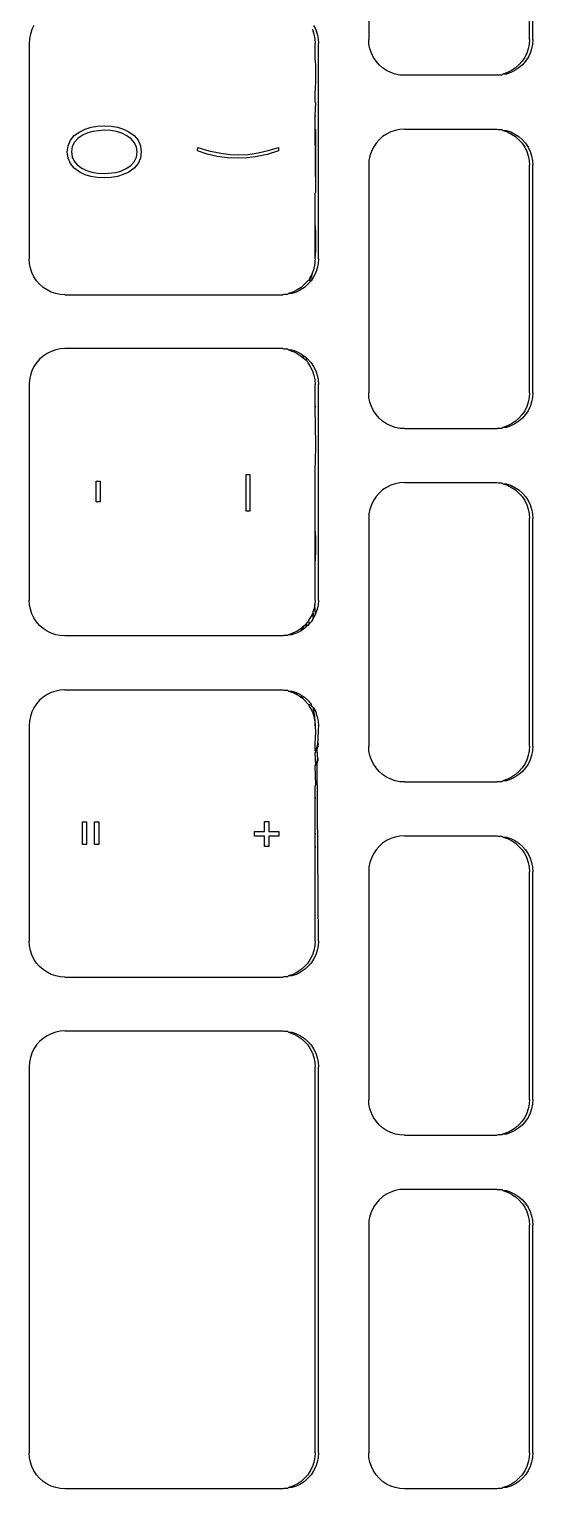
# Model space of a CAD drawing. Header units: metres. Extents: x 428 to 3974, y -4076 to 3914.
# Drawn here: x 1089.172 to 1089.2001, y -3845.106 to -3845.0247 of the extents above; entities that cross this region are included whole.
import ezdxf

# ---------------------------------------------------------------- set-up
doc = ezdxf.new("R2010")
doc.units = ezdxf.units.M
doc.header["$MEASUREMENT"] = 0
doc.layers.add('Edges', color=7, linetype='Continuous')

msp = doc.modelspace()

# ---------------------------------------------------------------- linework, layer by layer
at = {"layer": 'Edges'}
for p, q in [((1089.190916, -3845.012619), (1089.190916, -3845.025298)), ((1089.199877, -3845.025298), (1089.199877, -3845.012619)), ((1089.200064, -3845.025298), (1089.200064, -3845.012619)), ((1089.172015, -3845.025258), (1089.171998, -3845.025519)), ((1089.172066, -3845.025001), (1089.172015, -3845.025258)), ((1089.172149, -3845.024753), (1089.172066, -3845.025001)), ((1089.172265, -3845.024519), (1089.172149, -3845.024753)), ((1089.187761, -3845.024703), (1089.187777, -3845.024753)), ((1089.187777, -3845.024753), (1089.187861, -3845.025001)), ((1089.187849, -3845.024519), (1089.187964, -3845.024753)), ((1089.187861, -3845.025001), (1089.187912, -3845.025258)), ((1089.187912, -3845.025258), (1089.187929, -3845.025519)), ((1089.187964, -3845.024753), (1089.188048, -3845.025001)), ((1089.188048, -3845.025001), (1089.188098, -3845.025258)), ((1089.188098, -3845.025258), (1089.188116, -3845.025519)), ((1089.190933, -3845.025559), (1089.190916, -3845.025298)), ((1089.199877, -3845.025298), (1089.19986, -3845.025559)), ((1089.200064, -3845.025298), (1089.200047, -3845.025559)), ((1089.171998, -3845.025519), (1089.171998, -3845.037519)), ((1089.187929, -3845.02638), (1089.187929, -3845.025519)), ((1089.188116, -3845.037519), (1089.188116, -3845.025519)), ((1089.190983, -3845.025815), (1089.190933, -3845.025559)), ((1089.191067, -3845.026063), (1089.190983, -3845.025815)), ((1089.191182, -3845.026298), (1089.191067, -3845.026063)), ((1089.199725, -3845.026063), (1089.19961, -3845.026298)), ((1089.199809, -3845.025815), (1089.199725, -3845.026063)), ((1089.199912, -3845.026063), (1089.199797, -3845.026298)), ((1089.19986, -3845.025559), (1089.199809, -3845.025815)), ((1089.199996, -3845.025815), (1089.199912, -3845.026063)), ((1089.200047, -3845.025559), (1089.199996, -3845.025815)), ((1089.187965, -3845.026721), (1089.187929, -3845.02638)), ((1089.18798, -3845.027258), (1089.187965, -3845.026721)), ((1089.191327, -3845.026515), (1089.191182, -3845.026298)), ((1089.191499, -3845.026712), (1089.191327, -3845.026515)), ((1089.191695, -3845.026885), (1089.191499, -3845.026712)), ((1089.191911, -3845.02703), (1089.191695, -3845.026885)), ((1089.199098, -3845.026885), (1089.198881, -3845.02703)), ((1089.199284, -3845.026885), (1089.199068, -3845.02703)), ((1089.199293, -3845.026712), (1089.199098, -3845.026885)), ((1089.19948, -3845.026712), (1089.199284, -3845.026885)), ((1089.199465, -3845.026515), (1089.199293, -3845.026712)), ((1089.19961, -3845.026298), (1089.199465, -3845.026515)), ((1089.199652, -3845.026515), (1089.19948, -3845.026712)), ((1089.199797, -3845.026298), (1089.199652, -3845.026515)), ((1089.187954, -3845.02801), (1089.187974, -3845.027646)), ((1089.187974, -3845.027646), (1089.18798, -3845.027258)), ((1089.192145, -3845.027146), (1089.191911, -3845.02703)), ((1089.192392, -3845.02723), (1089.192145, -3845.027146)), ((1089.192647, -3845.027281), (1089.192392, -3845.02723)), ((1089.192907, -3845.027298), (1089.192647, -3845.027281)), ((1089.198072, -3845.027298), (1089.192907, -3845.027298)), ((1089.198145, -3845.027281), (1089.198072, -3845.027298)), ((1089.198332, -3845.027281), (1089.198145, -3845.027281)), ((1089.198401, -3845.02723), (1089.198332, -3845.027281)), ((1089.198647, -3845.027146), (1089.198401, -3845.02723)), ((1089.198588, -3845.02723), (1089.198401, -3845.02723)), ((1089.198834, -3845.027146), (1089.198588, -3845.02723)), ((1089.198881, -3845.02703), (1089.198647, -3845.027146)), ((1089.199068, -3845.02703), (1089.198834, -3845.027146)), ((1089.187929, -3845.028282), (1089.187954, -3845.02801)), ((1089.187954, -3845.02801), (1089.187929, -3845.02801)), ((1089.187929, -3845.028795), (1089.187929, -3845.028282)), ((1089.187964, -3845.028827), (1089.187929, -3845.028795)), ((1089.187929, -3845.029537), (1089.187964, -3845.028827)), ((1089.175444, -3845.030193), (1089.175796, -3845.030132)), ((1089.175796, -3845.030132), (1089.176184, -3845.030111)), ((1089.176184, -3845.030111), (1089.176565, -3845.030132)), ((1089.176565, -3845.030132), (1089.176919, -3845.030193)), ((1089.187929, -3845.029537), (1089.187964, -3845.029568)), ((1089.187929, -3845.029568), (1089.187929, -3845.029537)), ((1089.187964, -3845.029568), (1089.187929, -3845.029568)), ((1089.187929, -3845.03034), (1089.187929, -3845.029568)), ((1089.174162, -3845.03122), (1089.174293, -3845.030918)), ((1089.174293, -3845.030918), (1089.174512, -3845.030658)), ((1089.174512, -3845.030658), (1089.174818, -3845.030438)), ((1089.174719, -3845.030797), (1089.174519, -3845.031015)), ((1089.174999, -3845.030615), (1089.174719, -3845.030797)), ((1089.174818, -3845.030438), (1089.175118, -3845.030295)), ((1089.175261, -3845.030501), (1089.174999, -3845.030615)), ((1089.175118, -3845.030295), (1089.175444, -3845.030193)), ((1089.175546, -3845.03042), (1089.175261, -3845.030501)), ((1089.176181, -3845.030355), (1089.175546, -3845.03042)), ((1089.176533, -3845.030374), (1089.176181, -3845.030355)), ((1089.176862, -3845.030431), (1089.176533, -3845.030374)), ((1089.177164, -3845.030526), (1089.176862, -3845.030431)), ((1089.176919, -3845.030193), (1089.177246, -3845.030295)), ((1089.177437, -3845.03066), (1089.177164, -3845.030526)), ((1089.177246, -3845.030295), (1089.177546, -3845.030438)), ((1089.177688, -3845.030843), (1089.177437, -3845.03066)), ((1089.177546, -3845.030438), (1089.177852, -3845.030656)), ((1089.177867, -3845.031054), (1089.177688, -3845.030843)), ((1089.177852, -3845.030656), (1089.178071, -3845.030916)), ((1089.178071, -3845.030916), (1089.178202, -3845.031218)), ((1089.187964, -3845.03034), (1089.187929, -3845.03034)), ((1089.187964, -3845.033799), (1089.187929, -3845.03034)), ((1089.187964, -3845.033799), (1089.187964, -3845.03034)), ((1089.191499, -3845.030884), (1089.191327, -3845.03108)), ((1089.191695, -3845.030711), (1089.191499, -3845.030884)), ((1089.191911, -3845.030566), (1089.191695, -3845.030711)), ((1089.192145, -3845.03045), (1089.191911, -3845.030566)), ((1089.192392, -3845.030366), (1089.192145, -3845.03045)), ((1089.192647, -3845.030315), (1089.192392, -3845.030366)), ((1089.192907, -3845.030298), (1089.192647, -3845.030315)), ((1089.192907, -3845.030298), (1089.198072, -3845.030298)), ((1089.198072, -3845.030298), (1089.198145, -3845.030315)), ((1089.198145, -3845.030315), (1089.198332, -3845.030315)), ((1089.198332, -3845.030315), (1089.198401, -3845.030366)), ((1089.198401, -3845.030366), (1089.198647, -3845.03045)), ((1089.198401, -3845.030366), (1089.198588, -3845.030366)), ((1089.198588, -3845.030366), (1089.198834, -3845.03045)), ((1089.198647, -3845.03045), (1089.198881, -3845.030566)), ((1089.198834, -3845.03045), (1089.199068, -3845.030566)), ((1089.198881, -3845.030566), (1089.199098, -3845.030711)), ((1089.199068, -3845.030566), (1089.199284, -3845.030711)), ((1089.199098, -3845.030711), (1089.199293, -3845.030884)), ((1089.199284, -3845.030711), (1089.19948, -3845.030884)), ((1089.199293, -3845.030884), (1089.199465, -3845.03108)), ((1089.19948, -3845.030884), (1089.199652, -3845.03108)), ((1089.174118, -3845.031562), (1089.174162, -3845.03122)), ((1089.174162, -3845.031907), (1089.174118, -3845.031562)), ((1089.174399, -3845.03127), (1089.174359, -3845.031562)), ((1089.174359, -3845.031562), (1089.174395, -3845.031831)), ((1089.174519, -3845.031015), (1089.174399, -3845.03127)), ((1089.177975, -3845.031294), (1089.177867, -3845.031054)), ((1089.177971, -3845.031856), (1089.17801, -3845.031562)), ((1089.17801, -3845.031562), (1089.177975, -3845.031294)), ((1089.178202, -3845.031218), (1089.178246, -3845.031562)), ((1089.178246, -3845.031562), (1089.178202, -3845.031904)), ((1089.181386, -3845.031503), (1089.181395, -3845.03131)), ((1089.181925, -3845.031685), (1089.181386, -3845.031503)), ((1089.181395, -3845.03131), (1089.182007, -3845.031499)), ((1089.18248, -3845.031815), (1089.181925, -3845.031685)), ((1089.182007, -3845.031499), (1089.182674, -3845.031636)), ((1089.182674, -3845.031636), (1089.18319, -3845.031703)), ((1089.18319, -3845.031703), (1089.18364, -3845.031725)), ((1089.18364, -3845.031725), (1089.184195, -3845.031699)), ((1089.184195, -3845.031699), (1089.184757, -3845.031621)), ((1089.185268, -3845.031704), (1089.184615, -3845.031841)), ((1089.184757, -3845.031621), (1089.18532, -3845.031491)), ((1089.185894, -3845.031503), (1089.185268, -3845.031704)), ((1089.18532, -3845.031491), (1089.185894, -3845.03131)), ((1089.185894, -3845.03131), (1089.185894, -3845.031503)), ((1089.190983, -3845.03178), (1089.190933, -3845.032037)), ((1089.191067, -3845.031533), (1089.190983, -3845.03178)), ((1089.191182, -3845.031298), (1089.191067, -3845.031533)), ((1089.191327, -3845.03108), (1089.191182, -3845.031298)), ((1089.199465, -3845.03108), (1089.19961, -3845.031298)), ((1089.19961, -3845.031298), (1089.199725, -3845.031533)), ((1089.199652, -3845.03108), (1089.199797, -3845.031298)), ((1089.199725, -3845.031533), (1089.199809, -3845.03178)), ((1089.199797, -3845.031298), (1089.199912, -3845.031533)), ((1089.199809, -3845.03178), (1089.19986, -3845.032037)), ((1089.199912, -3845.031533), (1089.199996, -3845.03178)), ((1089.199996, -3845.03178), (1089.200047, -3845.032037)), ((1089.174292, -3845.03221), (1089.174162, -3845.031907)), ((1089.174509, -3845.032472), (1089.174292, -3845.03221)), ((1089.174395, -3845.031831), (1089.174501, -3845.032072)), ((1089.174501, -3845.032072), (1089.174679, -3845.032285)), ((1089.174813, -3845.032692), (1089.174509, -3845.032472)), ((1089.174679, -3845.032285), (1089.174927, -3845.03247)), ((1089.174927, -3845.03247), (1089.175196, -3845.032603)), ((1089.175196, -3845.032603), (1089.175495, -3845.032699)), ((1089.177106, -3845.032628), (1089.177371, -3845.032515)), ((1089.177371, -3845.032515), (1089.177651, -3845.032333)), ((1089.177852, -3845.032466), (1089.177546, -3845.032686)), ((1089.177651, -3845.032333), (1089.177851, -3845.032113)), ((1089.177851, -3845.032113), (1089.177971, -3845.031856)), ((1089.178071, -3845.032206), (1089.177852, -3845.032466)), ((1089.178202, -3845.031904), (1089.178071, -3845.032206)), ((1089.18305, -3845.031893), (1089.18248, -3845.031815)), ((1089.183644, -3845.031919), (1089.18305, -3845.031893)), ((1089.184127, -3845.031899), (1089.183644, -3845.031919)), ((1089.184615, -3845.031841), (1089.184127, -3845.031899)), ((1089.190933, -3845.032037), (1089.190916, -3845.032298)), ((1089.190916, -3845.032298), (1089.190916, -3845.044977)), ((1089.19986, -3845.032037), (1089.199877, -3845.032298)), ((1089.199877, -3845.044977), (1089.199877, -3845.032298)), ((1089.200047, -3845.032037), (1089.200064, -3845.032298)), ((1089.200064, -3845.044977), (1089.200064, -3845.032298)), ((1089.175113, -3845.032832), (1089.174813, -3845.032692)), ((1089.17544, -3845.032933), (1089.175113, -3845.032832)), ((1089.175794, -3845.032993), (1089.17544, -3845.032933)), ((1089.175495, -3845.032699), (1089.175824, -3845.032756)), ((1089.176184, -3845.033013), (1089.175794, -3845.032993)), ((1089.175824, -3845.032756), (1089.176178, -3845.032774)), ((1089.176178, -3845.032774), (1089.176818, -3845.03271)), ((1089.176563, -3845.032992), (1089.176184, -3845.033013)), ((1089.176916, -3845.032931), (1089.176563, -3845.032992)), ((1089.176818, -3845.03271), (1089.177106, -3845.032628)), ((1089.177244, -3845.032829), (1089.176916, -3845.032931)), ((1089.177546, -3845.032686), (1089.177244, -3845.032829)), ((1089.187929, -3845.033841), (1089.187964, -3845.033799)), ((1089.187964, -3845.033799), (1089.187929, -3845.033799)), ((1089.187929, -3845.03545), (1089.187929, -3845.033841)), ((1089.187943, -3845.035569), (1089.187929, -3845.03545)), ((1089.187929, -3845.036002), (1089.187943, -3845.035569)), ((1089.187971, -3845.036002), (1089.187943, -3845.035569)), ((1089.187971, -3845.036002), (1089.187929, -3845.036002)), ((1089.187929, -3845.037077), (1089.187929, -3845.036002)), ((1089.187966, -3845.037077), (1089.18798, -3845.036481)), ((1089.18798, -3845.036481), (1089.187971, -3845.036002)), ((1089.187966, -3845.037077), (1089.187929, -3845.037077)), ((1089.187929, -3845.037519), (1089.187966, -3845.037077)), ((1089.187929, -3845.037519), (1089.187929, -3845.037077)), ((1089.172015, -3845.03778), (1089.171998, -3845.037519)), ((1089.172066, -3845.038037), (1089.172015, -3845.03778)), ((1089.172149, -3845.038285), (1089.172066, -3845.038037)), ((1089.172265, -3845.038519), (1089.172149, -3845.038285)), ((1089.187777, -3845.038285), (1089.187694, -3845.038496)), ((1089.187752, -3845.038496), (1089.187777, -3845.038285)), ((1089.18785, -3845.038133), (1089.187777, -3845.038285)), ((1089.187964, -3845.038285), (1089.187849, -3845.038519)), ((1089.187861, -3845.038037), (1089.18785, -3845.038133)), ((1089.187873, -3845.037974), (1089.187861, -3845.038037)), ((1089.187912, -3845.03778), (1089.187873, -3845.037974)), ((1089.187922, -3845.037644), (1089.187912, -3845.03778)), ((1089.187929, -3845.037519), (1089.187922, -3845.037644)), ((1089.188048, -3845.038037), (1089.187964, -3845.038285)), ((1089.188098, -3845.03778), (1089.188048, -3845.038037)), ((1089.188116, -3845.037519), (1089.188098, -3845.03778)), ((1089.172409, -3845.038737), (1089.172265, -3845.038519)), ((1089.172581, -3845.038934), (1089.172409, -3845.038737)), ((1089.172777, -3845.039106), (1089.172581, -3845.038934)), ((1089.172993, -3845.039252), (1089.172777, -3845.039106)), ((1089.187149, -3845.039106), (1089.186933, -3845.039252)), ((1089.187336, -3845.039106), (1089.18712, -3845.039252)), ((1089.187345, -3845.038934), (1089.187149, -3845.039106)), ((1089.187532, -3845.038934), (1089.187336, -3845.039106)), ((1089.187517, -3845.038737), (1089.187345, -3845.038934)), ((1089.187579, -3845.03872), (1089.187517, -3845.038737)), ((1089.187704, -3845.038737), (1089.187532, -3845.038934)), ((1089.187662, -3845.038519), (1089.187579, -3845.03872)), ((1089.187638, -3845.03872), (1089.187579, -3845.03872)), ((1089.18761, -3845.038737), (1089.187638, -3845.03872)), ((1089.187638, -3845.03872), (1089.187752, -3845.038496)), ((1089.187694, -3845.038496), (1089.187662, -3845.038519)), ((1089.187752, -3845.038496), (1089.187694, -3845.038496)), ((1089.187849, -3845.038519), (1089.187704, -3845.038737)), ((1089.173227, -3845.039367), (1089.172993, -3845.039252)), ((1089.173474, -3845.039451), (1089.173227, -3845.039367)), ((1089.173729, -3845.039502), (1089.173474, -3845.039451)), ((1089.173989, -3845.03952), (1089.173729, -3845.039502)), ((1089.173989, -3845.03952), (1089.186124, -3845.03952)), ((1089.186197, -3845.039502), (1089.186124, -3845.03952)), ((1089.186384, -3845.039502), (1089.186197, -3845.039502)), ((1089.186453, -3845.039451), (1089.186384, -3845.039502)), ((1089.186699, -3845.039367), (1089.186453, -3845.039451)), ((1089.18664, -3845.039451), (1089.186453, -3845.039451)), ((1089.186763, -3845.039409), (1089.18664, -3845.039451)), ((1089.186763, -3845.039336), (1089.186699, -3845.039367)), ((1089.186933, -3845.039252), (1089.186763, -3845.039336)), ((1089.186763, -3845.039336), (1089.186763, -3845.039409)), ((1089.186886, -3845.039367), (1089.186763, -3845.039409)), ((1089.18712, -3845.039252), (1089.186886, -3845.039367)), ((1089.172581, -3845.043105), (1089.172409, -3845.043302)), ((1089.172777, -3845.042933), (1089.172581, -3845.043105)), ((1089.172993, -3845.042788), (1089.172777, -3845.042933)), ((1089.173227, -3845.042672), (1089.172993, -3845.042788)), ((1089.173474, -3845.042588), (1089.173227, -3845.042672)), ((1089.173729, -3845.042537), (1089.173474, -3845.042588)), ((1089.173989, -3845.04252), (1089.173729, -3845.042537)), ((1089.186124, -3845.04252), (1089.173989, -3845.04252)), ((1089.186124, -3845.04252), (1089.186197, -3845.042537)), ((1089.186197, -3845.042537), (1089.186384, -3845.042537)), ((1089.186384, -3845.042537), (1089.186453, -3845.042588)), ((1089.186453, -3845.042588), (1089.186699, -3845.042672)), ((1089.186453, -3845.042588), (1089.18664, -3845.042588)), ((1089.18664, -3845.042588), (1089.186763, -3845.04263)), ((1089.186699, -3845.042672), (1089.186763, -3845.042703)), ((1089.186763, -3845.04263), (1089.186763, -3845.042703)), ((1089.186763, -3845.04263), (1089.186886, -3845.042672)), ((1089.186763, -3845.042703), (1089.186933, -3845.042788)), ((1089.186886, -3845.042672), (1089.18712, -3845.042788)), ((1089.186933, -3845.042788), (1089.187149, -3845.042933)), ((1089.18712, -3845.042788), (1089.187235, -3845.042865)), ((1089.187149, -3845.042933), (1089.18729, -3845.043057)), ((1089.187235, -3845.042865), (1089.187249, -3845.042932)), ((1089.187235, -3845.042865), (1089.187336, -3845.042933)), ((1089.187249, -3845.042932), (1089.18729, -3845.043057)), ((1089.187307, -3845.042932), (1089.187249, -3845.042932)), ((1089.18729, -3845.043057), (1089.187345, -3845.043105)), ((1089.187336, -3845.042933), (1089.187451, -3845.043034)), ((1089.187345, -3845.043105), (1089.187393, -3845.04316)), ((1089.187449, -3845.04316), (1089.187393, -3845.04316)), ((1089.187449, -3845.04316), (1089.187451, -3845.043034)), ((1089.187449, -3845.04316), (1089.187517, -3845.043302)), ((1089.187451, -3845.043034), (1089.187532, -3845.043105)), ((1089.187532, -3845.043105), (1089.187704, -3845.043302)), ((1089.172149, -3845.043754), (1089.172066, -3845.044002)), ((1089.172265, -3845.04352), (1089.172149, -3845.043754)), ((1089.172409, -3845.043302), (1089.172265, -3845.04352)), ((1089.187517, -3845.043302), (1089.187662, -3845.04352)), ((1089.187662, -3845.04352), (1089.187777, -3845.043754)), ((1089.187704, -3845.043302), (1089.187849, -3845.04352)), ((1089.187777, -3845.043754), (1089.187861, -3845.044002)), ((1089.187849, -3845.04352), (1089.187964, -3845.043754)), ((1089.187964, -3845.043754), (1089.188048, -3845.044002)), ((1089.172015, -3845.044259), (1089.171998, -3845.04452)), ((1089.171998, -3845.04452), (1089.171998, -3845.05652)), ((1089.172066, -3845.044002), (1089.172015, -3845.044259)), ((1089.187861, -3845.044002), (1089.187912, -3845.044259)), ((1089.187912, -3845.044259), (1089.187929, -3845.04452)), ((1089.187929, -3845.045741), (1089.187929, -3845.04452)), ((1089.188048, -3845.044002), (1089.188098, -3845.044259)), ((1089.188098, -3845.044259), (1089.188116, -3845.04452)), ((1089.188116, -3845.05652), (1089.188116, -3845.04452)), ((1089.190933, -3845.045238), (1089.190916, -3845.044977)), ((1089.190983, -3845.045494), (1089.190933, -3845.045238)), ((1089.191067, -3845.045742), (1089.190983, -3845.045494)), ((1089.199809, -3845.045494), (1089.199725, -3845.045742)), ((1089.19986, -3845.045238), (1089.199809, -3845.045494)), ((1089.199877, -3845.044977), (1089.19986, -3845.045238)), ((1089.199996, -3845.045494), (1089.199912, -3845.045742)), ((1089.200047, -3845.045238), (1089.199996, -3845.045494)), ((1089.200064, -3845.044977), (1089.200047, -3845.045238)), ((1089.187964, -3845.045741), (1089.187929, -3845.045783)), ((1089.187964, -3845.045741), (1089.187929, -3845.045741)), ((1089.187929, -3845.045783), (1089.187929, -3845.045741)), ((1089.187964, -3845.047877), (1089.187929, -3845.045783)), ((1089.191182, -3845.045977), (1089.191067, -3845.045742)), ((1089.191327, -3845.046194), (1089.191182, -3845.045977)), ((1089.191499, -3845.046391), (1089.191327, -3845.046194)), ((1089.191695, -3845.046563), (1089.191499, -3845.046391)), ((1089.199293, -3845.046391), (1089.199098, -3845.046563)), ((1089.19948, -3845.046391), (1089.199284, -3845.046563)), ((1089.199465, -3845.046194), (1089.199293, -3845.046391)), ((1089.19961, -3845.045977), (1089.199465, -3845.046194)), ((1089.199652, -3845.046194), (1089.19948, -3845.046391)), ((1089.199725, -3845.045742), (1089.19961, -3845.045977)), ((1089.199797, -3845.045977), (1089.199652, -3845.046194)), ((1089.199912, -3845.045742), (1089.199797, -3845.045977)), ((1089.191911, -3845.046709), (1089.191695, -3845.046563)), ((1089.192145, -3845.046824), (1089.191911, -3845.046709)), ((1089.192392, -3845.046909), (1089.192145, -3845.046824)), ((1089.192647, -3845.04696), (1089.192392, -3845.046909)), ((1089.192907, -3845.046977), (1089.192647, -3845.04696)), ((1089.192907, -3845.046977), (1089.198072, -3845.046977)), ((1089.198145, -3845.04696), (1089.198072, -3845.046977)), ((1089.198332, -3845.04696), (1089.198145, -3845.04696)), ((1089.198401, -3845.046909), (1089.198332, -3845.04696)), ((1089.198647, -3845.046824), (1089.198401, -3845.046909)), ((1089.198588, -3845.046909), (1089.198401, -3845.046909)), ((1089.198834, -3845.046824), (1089.198588, -3845.046909)), ((1089.198881, -3845.046709), (1089.198647, -3845.046824)), ((1089.199068, -3845.046709), (1089.198834, -3845.046824)), ((1089.199098, -3845.046563), (1089.198881, -3845.046709)), ((1089.199284, -3845.046563), (1089.199068, -3845.046709)), ((1089.187948, -3845.048852), (1089.187964, -3845.047877)), ((1089.187929, -3845.049197), (1089.187948, -3845.048852)), ((1089.184092, -3845.051574), (1089.184092, -3845.049537)), ((1089.184092, -3845.049537), (1089.184291, -3845.049537)), ((1089.184291, -3845.049537), (1089.184291, -3845.051574)), ((1089.187929, -3845.052497), (1089.187929, -3845.049197)), ((1089.175731, -3845.051061), (1089.175731, -3845.049893)), ((1089.175731, -3845.049893), (1089.175957, -3845.049893)), ((1089.175957, -3845.049893), (1089.175957, -3845.051061)), ((1089.191695, -3845.05039), (1089.191499, -3845.050563)), ((1089.191911, -3845.050245), (1089.191695, -3845.05039)), ((1089.192145, -3845.050129), (1089.191911, -3845.050245)), ((1089.192392, -3845.050045), (1089.192145, -3845.050129)), ((1089.192647, -3845.049994), (1089.192392, -3845.050045)), ((1089.192907, -3845.049977), (1089.192647, -3845.049994)), ((1089.192907, -3845.049977), (1089.198072, -3845.049977)), ((1089.198072, -3845.049977), (1089.198145, -3845.049994)), ((1089.198145, -3845.049994), (1089.198332, -3845.049994)), ((1089.198332, -3845.049994), (1089.198401, -3845.050045)), ((1089.198401, -3845.050045), (1089.198647, -3845.050129)), ((1089.198401, -3845.050045), (1089.198588, -3845.050045)), ((1089.198588, -3845.050045), (1089.198834, -3845.050129)), ((1089.198647, -3845.050129), (1089.198881, -3845.050245)), ((1089.198834, -3845.050129), (1089.199068, -3845.050245)), ((1089.198881, -3845.050245), (1089.199098, -3845.05039)), ((1089.199068, -3845.050245), (1089.199284, -3845.05039)), ((1089.199098, -3845.05039), (1089.199293, -3845.050563)), ((1089.199284, -3845.05039), (1089.19948, -3845.050563)), ((1089.175957, -3845.051061), (1089.175731, -3845.051061)), ((1089.191067, -3845.051212), (1089.190983, -3845.051459)), ((1089.191182, -3845.050977), (1089.191067, -3845.051212)), ((1089.191327, -3845.050759), (1089.191182, -3845.050977)), ((1089.191499, -3845.050563), (1089.191327, -3845.050759)), ((1089.199293, -3845.050563), (1089.199465, -3845.050759)), ((1089.199465, -3845.050759), (1089.19961, -3845.050977)), ((1089.19948, -3845.050563), (1089.199652, -3845.050759)), ((1089.19961, -3845.050977), (1089.199725, -3845.051212)), ((1089.199652, -3845.050759), (1089.199797, -3845.050977)), ((1089.199725, -3845.051212), (1089.199809, -3845.051459)), ((1089.199797, -3845.050977), (1089.199912, -3845.051212)), ((1089.199912, -3845.051212), (1089.199996, -3845.051459)), ((1089.184291, -3845.051574), (1089.184092, -3845.051574)), ((1089.190933, -3845.051716), (1089.190916, -3845.051977)), ((1089.190916, -3845.051977), (1089.190916, -3845.064655)), ((1089.190983, -3845.051459), (1089.190933, -3845.051716)), ((1089.199809, -3845.051459), (1089.19986, -3845.051716)), ((1089.19986, -3845.051716), (1089.199877, -3845.051977)), ((1089.199877, -3845.064655), (1089.199877, -3845.051977)), ((1089.199996, -3845.051459), (1089.200047, -3845.051716)), ((1089.200047, -3845.051716), (1089.200064, -3845.051977)), ((1089.200064, -3845.064655), (1089.200064, -3845.051977)), ((1089.187942, -3845.0526), (1089.187929, -3845.052497)), ((1089.187929, -3845.053018), (1089.187942, -3845.0526)), ((1089.187971, -3845.053018), (1089.187942, -3845.0526)), ((1089.187971, -3845.053018), (1089.187929, -3845.053018)), ((1089.187929, -3845.054187), (1089.187929, -3845.053018)), ((1089.18798, -3845.053475), (1089.187971, -3845.053018)), ((1089.187975, -3845.053844), (1089.18798, -3845.053475)), ((1089.18796, -3845.054187), (1089.187929, -3845.054187)), ((1089.187934, -3845.054503), (1089.187929, -3845.054187)), ((1089.187929, -3845.054546), (1089.187934, -3845.054503)), ((1089.187929, -3845.05652), (1089.187929, -3845.054546)), ((1089.187934, -3845.054503), (1089.18796, -3845.054187)), ((1089.18796, -3845.054187), (1089.187975, -3845.053844)), ((1089.172015, -3845.056781), (1089.171998, -3845.05652)), ((1089.172066, -3845.057038), (1089.172015, -3845.056781)), ((1089.187917, -3845.056801), (1089.187861, -3845.057038)), ((1089.187929, -3845.05652), (1089.187912, -3845.056773)), ((1089.187917, -3845.056801), (1089.187912, -3845.056773)), ((1089.187958, -3845.057298), (1089.187917, -3845.056801)), ((1089.188098, -3845.056781), (1089.188048, -3845.057038)), ((1089.188116, -3845.05652), (1089.188098, -3845.056781)), ((1089.172149, -3845.057286), (1089.172066, -3845.057038)), ((1089.172265, -3845.05752), (1089.172149, -3845.057286)), ((1089.172409, -3845.057738), (1089.172265, -3845.05752)), ((1089.172581, -3845.057935), (1089.172409, -3845.057738)), ((1089.18746, -3845.057803), (1089.187408, -3845.057863)), ((1089.187517, -3845.057738), (1089.18746, -3845.057803)), ((1089.18746, -3845.057803), (1089.187476, -3845.057984)), ((1089.187588, -3845.057631), (1089.187517, -3845.057738)), ((1089.187662, -3845.05752), (1089.187588, -3845.057631)), ((1089.187606, -3845.05785), (1089.187588, -3845.057631)), ((1089.187704, -3845.057738), (1089.187606, -3845.05785)), ((1089.187777, -3845.057286), (1089.187662, -3845.05752)), ((1089.187806, -3845.057585), (1089.187704, -3845.057738)), ((1089.187809, -3845.057192), (1089.187777, -3845.057286)), ((1089.187777, -3845.057286), (1089.1878, -3845.057494)), ((1089.1878, -3845.057494), (1089.187806, -3845.057585)), ((1089.187849, -3845.05752), (1089.187806, -3845.057585)), ((1089.187861, -3845.057038), (1089.187809, -3845.057192)), ((1089.187809, -3845.057192), (1089.18783, -3845.057274)), ((1089.18783, -3845.057274), (1089.187858, -3845.057494)), ((1089.187858, -3845.057494), (1089.187849, -3845.05752)), ((1089.187958, -3845.057298), (1089.187858, -3845.057494)), ((1089.188048, -3845.057038), (1089.187958, -3845.057298)), ((1089.172777, -3845.058107), (1089.172581, -3845.057935)), ((1089.172993, -3845.058253), (1089.172777, -3845.058107)), ((1089.173227, -3845.058368), (1089.172993, -3845.058253)), ((1089.173474, -3845.058452), (1089.173227, -3845.058368)), ((1089.173729, -3845.058503), (1089.173474, -3845.058452)), ((1089.173989, -3845.05852), (1089.173729, -3845.058503)), ((1089.186124, -3845.05852), (1089.173989, -3845.05852)), ((1089.186197, -3845.058503), (1089.186124, -3845.05852)), ((1089.186384, -3845.058503), (1089.186197, -3845.058503)), ((1089.186453, -3845.058452), (1089.186384, -3845.058503)), ((1089.186699, -3845.058368), (1089.186453, -3845.058452)), ((1089.18664, -3845.058452), (1089.186453, -3845.058452)), ((1089.186763, -3845.05841), (1089.18664, -3845.058452)), ((1089.186763, -3845.058337), (1089.186699, -3845.058368)), ((1089.186933, -3845.058253), (1089.186763, -3845.058337)), ((1089.186763, -3845.058337), (1089.186763, -3845.05841)), ((1089.186886, -3845.058368), (1089.186763, -3845.05841)), ((1089.18712, -3845.058253), (1089.186886, -3845.058368)), ((1089.187149, -3845.058107), (1089.186933, -3845.058253)), ((1089.18715, -3845.058232), (1089.18712, -3845.058253)), ((1089.187212, -3845.058052), (1089.187149, -3845.058107)), ((1089.187149, -3845.058107), (1089.18715, -3845.058232)), ((1089.187209, -3845.058193), (1089.18715, -3845.058232)), ((1089.187212, -3845.058052), (1089.187209, -3845.058193)), ((1089.187307, -3845.058127), (1089.187209, -3845.058193)), ((1089.187317, -3845.05796), (1089.187212, -3845.058052)), ((1089.187308, -3845.058057), (1089.18725, -3845.058057)), ((1089.187307, -3845.058127), (1089.187308, -3845.058057)), ((1089.187336, -3845.058107), (1089.187307, -3845.058127)), ((1089.187308, -3845.058057), (1089.187317, -3845.05796)), ((1089.187345, -3845.057935), (1089.187317, -3845.05796)), ((1089.187423, -3845.058031), (1089.187336, -3845.058107)), ((1089.187408, -3845.057863), (1089.187345, -3845.057935)), ((1089.187408, -3845.057863), (1089.187423, -3845.058031)), ((1089.187476, -3845.057984), (1089.187423, -3845.058031)), ((1089.187532, -3845.057935), (1089.187476, -3845.057984)), ((1089.187606, -3845.05785), (1089.187532, -3845.057935)), ((1089.172993, -3845.061789), (1089.172777, -3845.061934)), ((1089.173227, -3845.061673), (1089.172993, -3845.061789)), ((1089.173474, -3845.061589), (1089.173227, -3845.061673)), ((1089.173729, -3845.061538), (1089.173474, -3845.061589)), ((1089.173989, -3845.061521), (1089.173729, -3845.061538)), ((1089.173989, -3845.061521), (1089.186124, -3845.061521)), ((1089.186124, -3845.061521), (1089.186197, -3845.061538)), ((1089.186197, -3845.061538), (1089.186384, -3845.061538)), ((1089.186384, -3845.061538), (1089.186453, -3845.061589)), ((1089.186453, -3845.061589), (1089.186699, -3845.061673)), ((1089.186453, -3845.061589), (1089.18664, -3845.061589)), ((1089.18664, -3845.061589), (1089.186763, -3845.061631)), ((1089.186699, -3845.061673), (1089.186763, -3845.061704)), ((1089.186763, -3845.061631), (1089.186763, -3845.061704)), ((1089.186763, -3845.061631), (1089.186878, -3845.06167)), ((1089.186763, -3845.061704), (1089.186878, -3845.061762)), ((1089.186878, -3845.06167), (1089.186878, -3845.061762)), ((1089.186878, -3845.06167), (1089.18712, -3845.061789)), ((1089.186878, -3845.061762), (1089.186933, -3845.061789)), ((1089.186933, -3845.061789), (1089.187149, -3845.061934)), ((1089.18712, -3845.061789), (1089.187161, -3845.061816)), ((1089.187161, -3845.061816), (1089.187149, -3845.061934)), ((1089.187161, -3845.061816), (1089.187287, -3845.061901)), ((1089.172265, -3845.062521), (1089.172149, -3845.062755)), ((1089.172409, -3845.062303), (1089.172265, -3845.062521)), ((1089.172581, -3845.062106), (1089.172409, -3845.062303)), ((1089.172777, -3845.061934), (1089.172581, -3845.062106)), ((1089.187149, -3845.061934), (1089.18722, -3845.061983)), ((1089.18722, -3845.061983), (1089.187287, -3845.061901)), ((1089.18722, -3845.061983), (1089.187345, -3845.062106)), ((1089.187287, -3845.061901), (1089.187336, -3845.061934)), ((1089.187336, -3845.061934), (1089.187532, -3845.062106)), ((1089.187345, -3845.062106), (1089.187517, -3845.062303)), ((1089.187517, -3845.062303), (1089.187587, -3845.062351)), ((1089.187532, -3845.062106), (1089.187704, -3845.062303)), ((1089.187587, -3845.062351), (1089.187561, -3845.06237)), ((1089.187587, -3845.062351), (1089.18758, -3845.062398)), ((1089.18758, -3845.062398), (1089.187662, -3845.062521)), ((1089.187646, -3845.062351), (1089.187587, -3845.062351)), ((1089.187717, -3845.062378), (1089.187646, -3845.062351)), ((1089.187662, -3845.062521), (1089.187777, -3845.062755)), ((1089.187704, -3845.062303), (1089.187717, -3845.062378)), ((1089.18778, -3845.062461), (1089.187717, -3845.062378)), ((1089.187849, -3845.062521), (1089.18778, -3845.062461)), ((1089.187835, -3845.062598), (1089.187849, -3845.062521)), ((1089.187881, -3845.06279), (1089.187835, -3845.062598)), ((1089.187849, -3845.062521), (1089.187964, -3845.062755)), ((1089.172015, -3845.06326), (1089.171998, -3845.063521)), ((1089.172066, -3845.063003), (1089.172015, -3845.06326)), ((1089.172149, -3845.062755), (1089.172066, -3845.063003)), ((1089.187777, -3845.062755), (1089.187861, -3845.063003)), ((1089.187861, -3845.063003), (1089.187913, -3845.063282)), ((1089.187917, -3845.063022), (1089.187881, -3845.06279)), ((1089.187943, -3845.063282), (1089.187913, -3845.063282)), ((1089.187913, -3845.063282), (1089.187929, -3845.063521)), ((1089.187943, -3845.063282), (1089.187917, -3845.063022)), ((1089.187929, -3845.063521), (1089.187943, -3845.063282)), ((1089.187964, -3845.062755), (1089.187983, -3845.062812)), ((1089.187983, -3845.062812), (1089.187985, -3845.062921)), ((1089.187985, -3845.062921), (1089.188036, -3845.062969)), ((1089.188036, -3845.062969), (1089.188048, -3845.063003)), ((1089.188048, -3845.063003), (1089.188072, -3845.063127)), ((1089.188072, -3845.063127), (1089.188083, -3845.0632)), ((1089.188083, -3845.0632), (1089.188098, -3845.06326)), ((1089.188098, -3845.06326), (1089.188116, -3845.063521)), ((1089.171998, -3845.063521), (1089.171998, -3845.075521)), ((1089.187958, -3845.063568), (1089.187929, -3845.063521)), ((1089.187939, -3845.064505), (1089.187957, -3845.064197)), ((1089.187957, -3845.064197), (1089.187964, -3845.06388)), ((1089.187964, -3845.06388), (1089.187958, -3845.063568)), ((1089.188084, -3845.064284), (1089.188065, -3845.0645)), ((1089.188099, -3845.063714), (1089.188084, -3845.064284)), ((1089.188116, -3845.064284), (1089.188084, -3845.064284)), ((1089.188116, -3845.063521), (1089.188099, -3845.063714)), ((1089.187929, -3845.064601), (1089.187939, -3845.064505)), ((1089.187929, -3845.064924), (1089.187929, -3845.064601)), ((1089.187976, -3845.064852), (1089.187929, -3845.064924)), ((1089.187964, -3845.06496), (1089.187929, -3845.064924)), ((1089.187964, -3845.06496), (1089.187929, -3845.065013)), ((1089.18797, -3845.065707), (1089.187929, -3845.065013)), ((1089.188034, -3845.064852), (1089.187964, -3845.06496)), ((1089.188039, -3845.064669), (1089.187976, -3845.064852)), ((1089.188034, -3845.064852), (1089.188097, -3845.064669)), ((1089.188034, -3845.064852), (1089.188064, -3845.065385)), ((1089.188065, -3845.0645), (1089.188039, -3845.064669)), ((1089.188116, -3845.0645), (1089.188065, -3845.0645)), ((1089.188065, -3845.0645), (1089.188116, -3845.064552)), ((1089.188097, -3845.064669), (1089.188116, -3845.064552)), ((1089.190933, -3845.064917), (1089.190916, -3845.064655)), ((1089.190983, -3845.065173), (1089.190933, -3845.064917)), ((1089.19986, -3845.064917), (1089.199809, -3845.065173)), ((1089.199877, -3845.064655), (1089.19986, -3845.064917)), ((1089.200047, -3845.064917), (1089.199996, -3845.065173)), ((1089.200064, -3845.064655), (1089.200047, -3845.064917)), ((1089.187938, -3845.065757), (1089.18797, -3845.065707)), ((1089.187964, -3845.066829), (1089.187938, -3845.065757)), ((1089.18797, -3845.065707), (1089.188043, -3845.065593)), ((1089.188043, -3845.065593), (1089.188064, -3845.065385)), ((1089.188043, -3845.065593), (1089.188108, -3845.065423)), ((1089.188116, -3845.075521), (1089.188043, -3845.065593)), ((1089.188116, -3845.065385), (1089.188064, -3845.065385)), ((1089.188064, -3845.065385), (1089.188108, -3845.065423)), ((1089.191067, -3845.065421), (1089.190983, -3845.065173)), ((1089.191182, -3845.065656), (1089.191067, -3845.065421)), ((1089.191327, -3845.065873), (1089.191182, -3845.065656)), ((1089.191499, -3845.06607), (1089.191327, -3845.065873)), ((1089.199465, -3845.065873), (1089.199293, -3845.06607)), ((1089.19961, -3845.065656), (1089.199465, -3845.065873)), ((1089.199652, -3845.065873), (1089.19948, -3845.06607)), ((1089.199725, -3845.065421), (1089.19961, -3845.065656)), ((1089.199797, -3845.065656), (1089.199652, -3845.065873)), ((1089.199809, -3845.065173), (1089.199725, -3845.065421)), ((1089.199912, -3845.065421), (1089.199797, -3845.065656)), ((1089.199996, -3845.065173), (1089.199912, -3845.065421)), ((1089.191695, -3845.066242), (1089.191499, -3845.06607)), ((1089.191911, -3845.066388), (1089.191695, -3845.066242)), ((1089.192145, -3845.066503), (1089.191911, -3845.066388)), ((1089.192392, -3845.066587), (1089.192145, -3845.066503)), ((1089.192647, -3845.066638), (1089.192392, -3845.066587)), ((1089.192907, -3845.066656), (1089.192647, -3845.066638)), ((1089.192907, -3845.066656), (1089.198072, -3845.066656)), ((1089.198145, -3845.066638), (1089.198072, -3845.066656)), ((1089.198332, -3845.066638), (1089.198145, -3845.066638)), ((1089.198401, -3845.066587), (1089.198332, -3845.066638)), ((1089.198647, -3845.066503), (1089.198401, -3845.066587)), ((1089.198588, -3845.066587), (1089.198401, -3845.066587)), ((1089.198834, -3845.066503), (1089.198588, -3845.066587)), ((1089.198881, -3845.066388), (1089.198647, -3845.066503)), ((1089.199068, -3845.066388), (1089.198834, -3845.066503)), ((1089.199098, -3845.066242), (1089.198881, -3845.066388)), ((1089.199284, -3845.066242), (1089.199068, -3845.066388)), ((1089.199293, -3845.06607), (1089.199098, -3845.066242)), ((1089.19948, -3845.06607), (1089.199284, -3845.066242)), ((1089.187964, -3845.066829), (1089.187929, -3845.066871)), ((1089.187964, -3845.066829), (1089.187929, -3845.066829)), ((1089.187929, -3845.067561), (1089.187929, -3845.066871)), ((1089.187929, -3845.067603), (1089.187964, -3845.067561)), ((1089.187964, -3845.067561), (1089.187929, -3845.067561)), ((1089.187929, -3845.067603), (1089.187929, -3845.067561)), ((1089.187929, -3845.069543), (1089.187929, -3845.067603)), ((1089.174974, -3845.070136), (1089.174974, -3845.068884)), ((1089.174974, -3845.068884), (1089.175195, -3845.068884)), ((1089.175195, -3845.068884), (1089.175195, -3845.070136)), ((1089.175647, -3845.070136), (1089.175647, -3845.068884)), ((1089.175647, -3845.068884), (1089.175873, -3845.068884)), ((1089.175873, -3845.068884), (1089.175873, -3845.070136)), ((1089.185119, -3845.069422), (1089.185119, -3845.068857)), ((1089.185119, -3845.068857), (1089.185354, -3845.068857)), ((1089.185354, -3845.068857), (1089.185354, -3845.069422)), ((1089.184556, -3845.069677), (1089.184556, -3845.069422)), ((1089.184556, -3845.069422), (1089.185119, -3845.069422)), ((1089.185119, -3845.069677), (1089.184556, -3845.069677)), ((1089.185119, -3845.070241), (1089.185119, -3845.069677)), ((1089.185354, -3845.069422), (1089.185917, -3845.069422)), ((1089.185354, -3845.069677), (1089.185354, -3845.070241)), ((1089.185917, -3845.069677), (1089.185354, -3845.069677)), ((1089.185917, -3845.069422), (1089.185917, -3845.069677)), ((1089.187964, -3845.069543), (1089.187929, -3845.069543)), ((1089.187929, -3845.070276), (1089.187929, -3845.069543)), ((1089.191911, -3845.069924), (1089.191695, -3845.070069)), ((1089.192145, -3845.069808), (1089.191911, -3845.069924)), ((1089.192392, -3845.069724), (1089.192145, -3845.069808)), ((1089.192647, -3845.069673), (1089.192392, -3845.069724)), ((1089.192907, -3845.069656), (1089.192647, -3845.069673)), ((1089.192907, -3845.069656), (1089.198072, -3845.069656)), ((1089.198072, -3845.069656), (1089.198145, -3845.069673)), ((1089.198145, -3845.069673), (1089.198332, -3845.069673)), ((1089.198332, -3845.069673), (1089.198401, -3845.069724)), ((1089.198401, -3845.069724), (1089.198647, -3845.069808)), ((1089.198401, -3845.069724), (1089.198588, -3845.069724)), ((1089.198588, -3845.069724), (1089.198834, -3845.069808)), ((1089.198647, -3845.069808), (1089.198881, -3845.069924)), ((1089.198834, -3845.069808), (1089.199068, -3845.069924)), ((1089.198881, -3845.069924), (1089.199098, -3845.070069)), ((1089.199068, -3845.069924), (1089.199284, -3845.070069)), ((1089.175195, -3845.070136), (1089.174974, -3845.070136)), ((1089.175873, -3845.070136), (1089.175647, -3845.070136)), ((1089.185354, -3845.070241), (1089.185119, -3845.070241)), ((1089.187929, -3845.070318), (1089.187964, -3845.070276)), ((1089.187964, -3845.070276), (1089.187929, -3845.070276)), ((1089.187929, -3845.070318), (1089.187929, -3845.070276)), ((1089.187929, -3845.075521), (1089.187929, -3845.070318)), ((1089.191182, -3845.070656), (1089.191067, -3845.07089)), ((1089.191327, -3845.070438), (1089.191182, -3845.070656)), ((1089.191499, -3845.070242), (1089.191327, -3845.070438)), ((1089.191695, -3845.070069), (1089.191499, -3845.070242)), ((1089.199098, -3845.070069), (1089.199293, -3845.070242)), ((1089.199284, -3845.070069), (1089.19948, -3845.070242)), ((1089.199293, -3845.070242), (1089.199465, -3845.070438)), ((1089.199465, -3845.070438), (1089.19961, -3845.070656)), ((1089.19948, -3845.070242), (1089.199652, -3845.070438)), ((1089.19961, -3845.070656), (1089.199725, -3845.07089)), ((1089.199652, -3845.070438), (1089.199797, -3845.070656)), ((1089.199797, -3845.070656), (1089.199912, -3845.07089)), ((1089.190933, -3845.071395), (1089.190916, -3845.071656)), ((1089.190983, -3845.071138), (1089.190933, -3845.071395)), ((1089.191067, -3845.07089), (1089.190983, -3845.071138)), ((1089.199725, -3845.07089), (1089.199809, -3845.071138)), ((1089.199809, -3845.071138), (1089.19986, -3845.071395)), ((1089.19986, -3845.071395), (1089.199877, -3845.071656)), ((1089.199912, -3845.07089), (1089.199996, -3845.071138)), ((1089.199996, -3845.071138), (1089.200047, -3845.071395)), ((1089.200047, -3845.071395), (1089.200064, -3845.071656)), ((1089.190916, -3845.071656), (1089.190916, -3845.084334)), ((1089.199877, -3845.084334), (1089.199877, -3845.071656)), ((1089.200064, -3845.084334), (1089.200064, -3845.071656)), ((1089.172015, -3845.075782), (1089.171998, -3845.075521)), ((1089.187929, -3845.075521), (1089.187912, -3845.075782)), ((1089.188116, -3845.075521), (1089.188098, -3845.075782)), ((1089.172066, -3845.076039), (1089.172015, -3845.075782)), ((1089.172149, -3845.076287), (1089.172066, -3845.076039)), ((1089.172265, -3845.076521), (1089.172149, -3845.076287)), ((1089.187777, -3845.076287), (1089.187662, -3845.076521)), ((1089.187861, -3845.076039), (1089.187777, -3845.076287)), ((1089.187964, -3845.076287), (1089.187849, -3845.076521)), ((1089.187912, -3845.075782), (1089.187861, -3845.076039)), ((1089.188048, -3845.076039), (1089.187964, -3845.076287)), ((1089.188098, -3845.075782), (1089.188048, -3845.076039)), ((1089.172409, -3845.076739), (1089.172265, -3845.076521)), ((1089.172581, -3845.076936), (1089.172409, -3845.076739)), ((1089.172777, -3845.077108), (1089.172581, -3845.076936)), ((1089.172993, -3845.077253), (1089.172777, -3845.077108)), ((1089.173227, -3845.077369), (1089.172993, -3845.077253)), ((1089.186933, -3845.077253), (1089.186763, -3845.077338)), ((1089.18712, -3845.077253), (1089.186886, -3845.077369)), ((1089.187149, -3845.077108), (1089.186933, -3845.077253)), ((1089.187336, -3845.077108), (1089.18712, -3845.077253)), ((1089.187345, -3845.076936), (1089.187149, -3845.077108)), ((1089.187532, -3845.076936), (1089.187336, -3845.077108)), ((1089.187517, -3845.076739), (1089.187345, -3845.076936)), ((1089.187662, -3845.076521), (1089.187517, -3845.076739)), ((1089.187704, -3845.076739), (1089.187532, -3845.076936)), ((1089.187849, -3845.076521), (1089.187704, -3845.076739)), ((1089.173474, -3845.077453), (1089.173227, -3845.077369)), ((1089.173729, -3845.077504), (1089.173474, -3845.077453)), ((1089.173989, -3845.077521), (1089.173729, -3845.077504)), ((1089.173989, -3845.077521), (1089.186124, -3845.077521)), ((1089.186197, -3845.077504), (1089.186124, -3845.077521)), ((1089.186384, -3845.077504), (1089.186197, -3845.077504)), ((1089.186453, -3845.077453), (1089.186384, -3845.077504)), ((1089.186699, -3845.077369), (1089.186453, -3845.077453)), ((1089.18664, -3845.077453), (1089.186453, -3845.077453)), ((1089.186763, -3845.077411), (1089.18664, -3845.077453)), ((1089.186763, -3845.077338), (1089.186699, -3845.077369)), ((1089.186763, -3845.077338), (1089.186763, -3845.077411)), ((1089.186886, -3845.077369), (1089.186763, -3845.077411)), ((1089.173729, -3845.080539), (1089.173474, -3845.08059)), ((1089.173989, -3845.080522), (1089.173729, -3845.080539)), ((1089.173989, -3845.080522), (1089.186124, -3845.080522)), ((1089.186124, -3845.080522), (1089.186197, -3845.080539)), ((1089.186197, -3845.080539), (1089.186384, -3845.080539)), ((1089.186384, -3845.080539), (1089.186453, -3845.08059)), ((1089.172409, -3845.081304), (1089.172265, -3845.081522)), ((1089.172581, -3845.081107), (1089.172409, -3845.081304)), ((1089.172777, -3845.080935), (1089.172581, -3845.081107)), ((1089.172993, -3845.08079), (1089.172777, -3845.080935)), ((1089.173227, -3845.080674), (1089.172993, -3845.08079)), ((1089.173474, -3845.08059), (1089.173227, -3845.080674)), ((1089.186453, -3845.08059), (1089.186699, -3845.080674)), ((1089.186453, -3845.08059), (1089.18664, -3845.08059)), ((1089.18664, -3845.08059), (1089.186763, -3845.080632)), ((1089.186699, -3845.080674), (1089.186763, -3845.080705)), ((1089.186763, -3845.080632), (1089.186763, -3845.080705)), ((1089.186763, -3845.080632), (1089.186886, -3845.080674)), ((1089.186763, -3845.080705), (1089.186933, -3845.08079)), ((1089.186886, -3845.080674), (1089.18712, -3845.08079)), ((1089.186933, -3845.08079), (1089.187149, -3845.080935)), ((1089.18712, -3845.08079), (1089.187336, -3845.080935)), ((1089.187149, -3845.080935), (1089.187345, -3845.081107)), ((1089.187336, -3845.080935), (1089.187532, -3845.081107)), ((1089.187345, -3845.081107), (1089.187517, -3845.081304)), ((1089.187517, -3845.081304), (1089.187662, -3845.081522)), ((1089.187532, -3845.081107), (1089.187704, -3845.081304)), ((1089.187704, -3845.081304), (1089.187849, -3845.081522)), ((1089.172066, -3845.082004), (1089.172015, -3845.082261)), ((1089.172149, -3845.081756), (1089.172066, -3845.082004)), ((1089.172265, -3845.081522), (1089.172149, -3845.081756)), ((1089.187662, -3845.081522), (1089.187777, -3845.081756)), ((1089.187777, -3845.081756), (1089.187861, -3845.082004)), ((1089.187849, -3845.081522), (1089.187964, -3845.081756)), ((1089.187861, -3845.082004), (1089.187912, -3845.082261)), ((1089.187964, -3845.081756), (1089.188048, -3845.082004)), ((1089.188048, -3845.082004), (1089.188098, -3845.082261)), ((1089.172015, -3845.082261), (1089.171998, -3845.082522)), ((1089.171998, -3845.082522), (1089.171998, -3845.104023)), ((1089.187912, -3845.082261), (1089.187929, -3845.082522)), ((1089.187929, -3845.104023), (1089.187929, -3845.082522)), ((1089.188098, -3845.082261), (1089.188116, -3845.082522)), ((1089.188116, -3845.104023), (1089.188116, -3845.082522)), ((1089.190933, -3845.084595), (1089.190916, -3845.084334)), ((1089.190983, -3845.084852), (1089.190933, -3845.084595)), ((1089.19986, -3845.084595), (1089.199809, -3845.084852)), ((1089.199877, -3845.084334), (1089.19986, -3845.084595)), ((1089.200047, -3845.084595), (1089.199996, -3845.084852)), ((1089.200064, -3845.084334), (1089.200047, -3845.084595)), ((1089.191067, -3845.0851), (1089.190983, -3845.084852)), ((1089.191182, -3845.085334), (1089.191067, -3845.0851)), ((1089.191327, -3845.085552), (1089.191182, -3845.085334)), ((1089.19961, -3845.085334), (1089.199465, -3845.085552)), ((1089.199725, -3845.0851), (1089.19961, -3845.085334)), ((1089.199797, -3845.085334), (1089.199652, -3845.085552)), ((1089.199809, -3845.084852), (1089.199725, -3845.0851)), ((1089.199912, -3845.0851), (1089.199797, -3845.085334)), ((1089.199996, -3845.084852), (1089.199912, -3845.0851)), ((1089.191499, -3845.085749), (1089.191327, -3845.085552)), ((1089.191695, -3845.085921), (1089.191499, -3845.085749)), ((1089.191911, -3845.086066), (1089.191695, -3845.085921)), ((1089.192145, -3845.086182), (1089.191911, -3845.086066)), ((1089.192392, -3845.086266), (1089.192145, -3845.086182)), ((1089.192647, -3845.086317), (1089.192392, -3845.086266)), ((1089.198401, -3845.086266), (1089.198332, -3845.086317)), ((1089.198647, -3845.086182), (1089.198401, -3845.086266)), ((1089.198588, -3845.086266), (1089.198401, -3845.086266)), ((1089.198834, -3845.086182), (1089.198588, -3845.086266)), ((1089.198881, -3845.086066), (1089.198647, -3845.086182)), ((1089.199068, -3845.086066), (1089.198834, -3845.086182)), ((1089.199098, -3845.085921), (1089.198881, -3845.086066)), ((1089.199284, -3845.085921), (1089.199068, -3845.086066)), ((1089.199293, -3845.085749), (1089.199098, -3845.085921)), ((1089.19948, -3845.085749), (1089.199284, -3845.085921)), ((1089.199465, -3845.085552), (1089.199293, -3845.085749)), ((1089.199652, -3845.085552), (1089.19948, -3845.085749)), ((1089.192907, -3845.086334), (1089.192647, -3845.086317)), ((1089.192907, -3845.086334), (1089.198072, -3845.086334)), ((1089.198145, -3845.086317), (1089.198072, -3845.086334)), ((1089.198332, -3845.086317), (1089.198145, -3845.086317)), ((1089.192145, -3845.089496), (1089.191911, -3845.089612)), ((1089.192392, -3845.089412), (1089.192145, -3845.089496)), ((1089.192647, -3845.089361), (1089.192392, -3845.089412)), ((1089.192907, -3845.089344), (1089.192647, -3845.089361)), ((1089.198072, -3845.089344), (1089.192907, -3845.089344)), ((1089.198072, -3845.089344), (1089.198145, -3845.089361)), ((1089.198145, -3845.089361), (1089.198332, -3845.089361)), ((1089.198332, -3845.089361), (1089.198401, -3845.089412)), ((1089.198401, -3845.089412), (1089.198647, -3845.089496)), ((1089.198401, -3845.089412), (1089.198588, -3845.089412)), ((1089.198588, -3845.089412), (1089.198834, -3845.089496)), ((1089.198647, -3845.089496), (1089.198881, -3845.089612)), ((1089.198834, -3845.089496), (1089.199068, -3845.089612)), ((1089.191327, -3845.090127), (1089.191182, -3845.090344)), ((1089.191499, -3845.08993), (1089.191327, -3845.090127)), ((1089.191695, -3845.089757), (1089.191499, -3845.08993)), ((1089.191911, -3845.089612), (1089.191695, -3845.089757)), ((1089.198881, -3845.089612), (1089.199098, -3845.089757)), ((1089.199068, -3845.089612), (1089.199284, -3845.089757)), ((1089.199098, -3845.089757), (1089.199293, -3845.08993)), ((1089.199284, -3845.089757), (1089.19948, -3845.08993)), ((1089.199293, -3845.08993), (1089.199465, -3845.090127)), ((1089.199465, -3845.090127), (1089.19961, -3845.090344)), ((1089.19948, -3845.08993), (1089.199652, -3845.090127)), ((1089.199652, -3845.090127), (1089.199797, -3845.090344)), ((1089.190933, -3845.091083), (1089.190916, -3845.091344)), ((1089.190983, -3845.090826), (1089.190933, -3845.091083)), ((1089.191067, -3845.090579), (1089.190983, -3845.090826)), ((1089.191182, -3845.090344), (1089.191067, -3845.090579)), ((1089.19961, -3845.090344), (1089.199725, -3845.090579)), ((1089.199725, -3845.090579), (1089.199809, -3845.090826)), ((1089.199797, -3845.090344), (1089.199912, -3845.090579)), ((1089.199809, -3845.090826), (1089.19986, -3845.091083)), ((1089.19986, -3845.091083), (1089.199877, -3845.091344)), ((1089.199912, -3845.090579), (1089.199996, -3845.090826)), ((1089.199996, -3845.090826), (1089.200047, -3845.091083)), ((1089.200047, -3845.091083), (1089.200064, -3845.091344)), ((1089.190916, -3845.091344), (1089.190916, -3845.104023)), ((1089.199877, -3845.104023), (1089.199877, -3845.091344)), ((1089.200064, -3845.104023), (1089.200064, -3845.091344)), ((1089.172015, -3845.104284), (1089.171998, -3845.104023)), ((1089.187929, -3845.104023), (1089.187912, -3845.104284)), ((1089.188116, -3845.104023), (1089.188098, -3845.104284)), ((1089.190933, -3845.104284), (1089.190916, -3845.104023)), ((1089.199877, -3845.104023), (1089.19986, -3845.104284)), ((1089.200064, -3845.104023), (1089.200047, -3845.104284)), ((1089.172066, -3845.10454), (1089.172015, -3845.104284)), ((1089.172149, -3845.104788), (1089.172066, -3845.10454)), ((1089.172265, -3845.105023), (1089.172149, -3845.104788)), ((1089.187777, -3845.104788), (1089.187662, -3845.105023)), ((1089.187861, -3845.10454), (1089.187777, -3845.104788)), ((1089.187964, -3845.104788), (1089.187849, -3845.105023)), ((1089.187912, -3845.104284), (1089.187861, -3845.10454)), ((1089.188048, -3845.10454), (1089.187964, -3845.104788)), ((1089.188098, -3845.104284), (1089.188048, -3845.10454)), ((1089.190983, -3845.10454), (1089.190933, -3845.104284)), ((1089.191067, -3845.104788), (1089.190983, -3845.10454)), ((1089.191182, -3845.105023), (1089.191067, -3845.104788)), ((1089.199725, -3845.104788), (1089.19961, -3845.105023)), ((1089.199809, -3845.10454), (1089.199725, -3845.104788)), ((1089.199912, -3845.104788), (1089.199797, -3845.105023)), ((1089.19986, -3845.104284), (1089.199809, -3845.10454)), ((1089.199996, -3845.10454), (1089.199912, -3845.104788)), ((1089.200047, -3845.104284), (1089.199996, -3845.10454)), ((1089.172409, -3845.10524), (1089.172265, -3845.105023)), ((1089.172581, -3845.105437), (1089.172409, -3845.10524)), ((1089.172777, -3845.105609), (1089.172581, -3845.105437)), ((1089.172993, -3845.105755), (1089.172777, -3845.105609)), ((1089.173227, -3845.105871), (1089.172993, -3845.105755)), ((1089.186933, -3845.105755), (1089.186763, -3845.105839)), ((1089.18712, -3845.105755), (1089.186886, -3845.105871)), ((1089.187149, -3845.105609), (1089.186933, -3845.105755)), ((1089.187336, -3845.105609), (1089.18712, -3845.105755)), ((1089.187345, -3845.105437), (1089.187149, -3845.105609)), ((1089.187532, -3845.105437), (1089.187336, -3845.105609)), ((1089.187517, -3845.10524), (1089.187345, -3845.105437)), ((1089.187662, -3845.105023), (1089.187517, -3845.10524)), ((1089.187704, -3845.10524), (1089.187532, -3845.105437)), ((1089.187849, -3845.105023), (1089.187704, -3845.10524)), ((1089.191327, -3845.10524), (1089.191182, -3845.105023)), ((1089.191499, -3845.105437), (1089.191327, -3845.10524)), ((1089.191695, -3845.105609), (1089.191499, -3845.105437)), ((1089.191911, -3845.105755), (1089.191695, -3845.105609)), ((1089.192145, -3845.105871), (1089.191911, -3845.105755)), ((1089.198881, -3845.105755), (1089.198647, -3845.105871)), ((1089.199068, -3845.105755), (1089.198834, -3845.105871)), ((1089.199098, -3845.105609), (1089.198881, -3845.105755)), ((1089.199284, -3845.105609), (1089.199068, -3845.105755)), ((1089.199293, -3845.105437), (1089.199098, -3845.105609)), ((1089.19948, -3845.105437), (1089.199284, -3845.105609)), ((1089.199465, -3845.10524), (1089.199293, -3845.105437)), ((1089.19961, -3845.105023), (1089.199465, -3845.10524)), ((1089.199652, -3845.10524), (1089.19948, -3845.105437)), ((1089.199797, -3845.105023), (1089.199652, -3845.10524)), ((1089.173474, -3845.105955), (1089.173227, -3845.105871)), ((1089.173729, -3845.106006), (1089.173474, -3845.105955)), ((1089.173989, -3845.106023), (1089.173729, -3845.106006)), ((1089.186124, -3845.106023), (1089.173989, -3845.106023)), ((1089.186197, -3845.106006), (1089.186124, -3845.106023)), ((1089.186384, -3845.106006), (1089.186197, -3845.106006)), ((1089.186453, -3845.105955), (1089.186384, -3845.106006)), ((1089.186699, -3845.105871), (1089.186453, -3845.105955)), ((1089.18664, -3845.105955), (1089.186453, -3845.105955)), ((1089.186763, -3845.105913), (1089.18664, -3845.105955)), ((1089.186763, -3845.105839), (1089.186699, -3845.105871)), ((1089.186763, -3845.105839), (1089.186763, -3845.105913)), ((1089.186886, -3845.105871), (1089.186763, -3845.105913)), ((1089.192392, -3845.105955), (1089.192145, -3845.105871)), ((1089.192647, -3845.106006), (1089.192392, -3845.105955)), ((1089.192907, -3845.106023), (1089.192647, -3845.106006)), ((1089.198072, -3845.106023), (1089.192907, -3845.106023)), ((1089.198145, -3845.106006), (1089.198072, -3845.106023)), ((1089.198332, -3845.106006), (1089.198145, -3845.106006)), ((1089.198401, -3845.105955), (1089.198332, -3845.106006)), ((1089.198647, -3845.105871), (1089.198401, -3845.105955)), ((1089.198588, -3845.105955), (1089.198401, -3845.105955)), ((1089.198834, -3845.105871), (1089.198588, -3845.105955))]:
    msp.add_line(p, q, dxfattribs=at)

doc.saveas('drawing.dxf')
